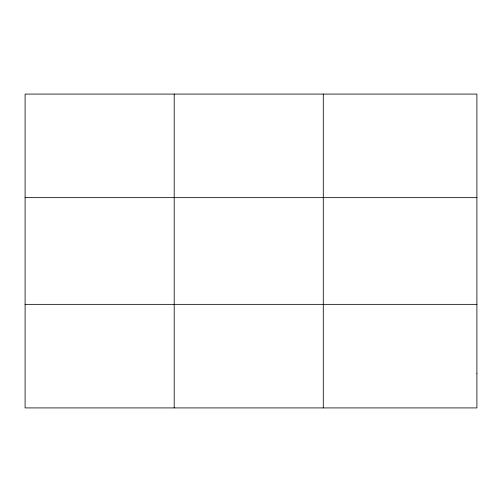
<?xml version="1.0" encoding="UTF-8"?>
<svg xmlns="http://www.w3.org/2000/svg" width="502" height="502" viewBox="0 0 502 502"><rect width="100%" height="100%" fill="white"/><g stroke="black" fill="none" stroke-linecap="round" stroke-linejoin="round"><path stroke-width="0.75" d="M174.194 407.919L174.194 94.081M323.288 407.919L323.288 94.081M25.1 197.65L476.9 197.65M25.1 304.35L476.9 304.35M476.9 373.394L476.9 407.919L25.1 407.919L25.1 94.081L476.9 94.081L476.9 373.394"/></g></svg>
